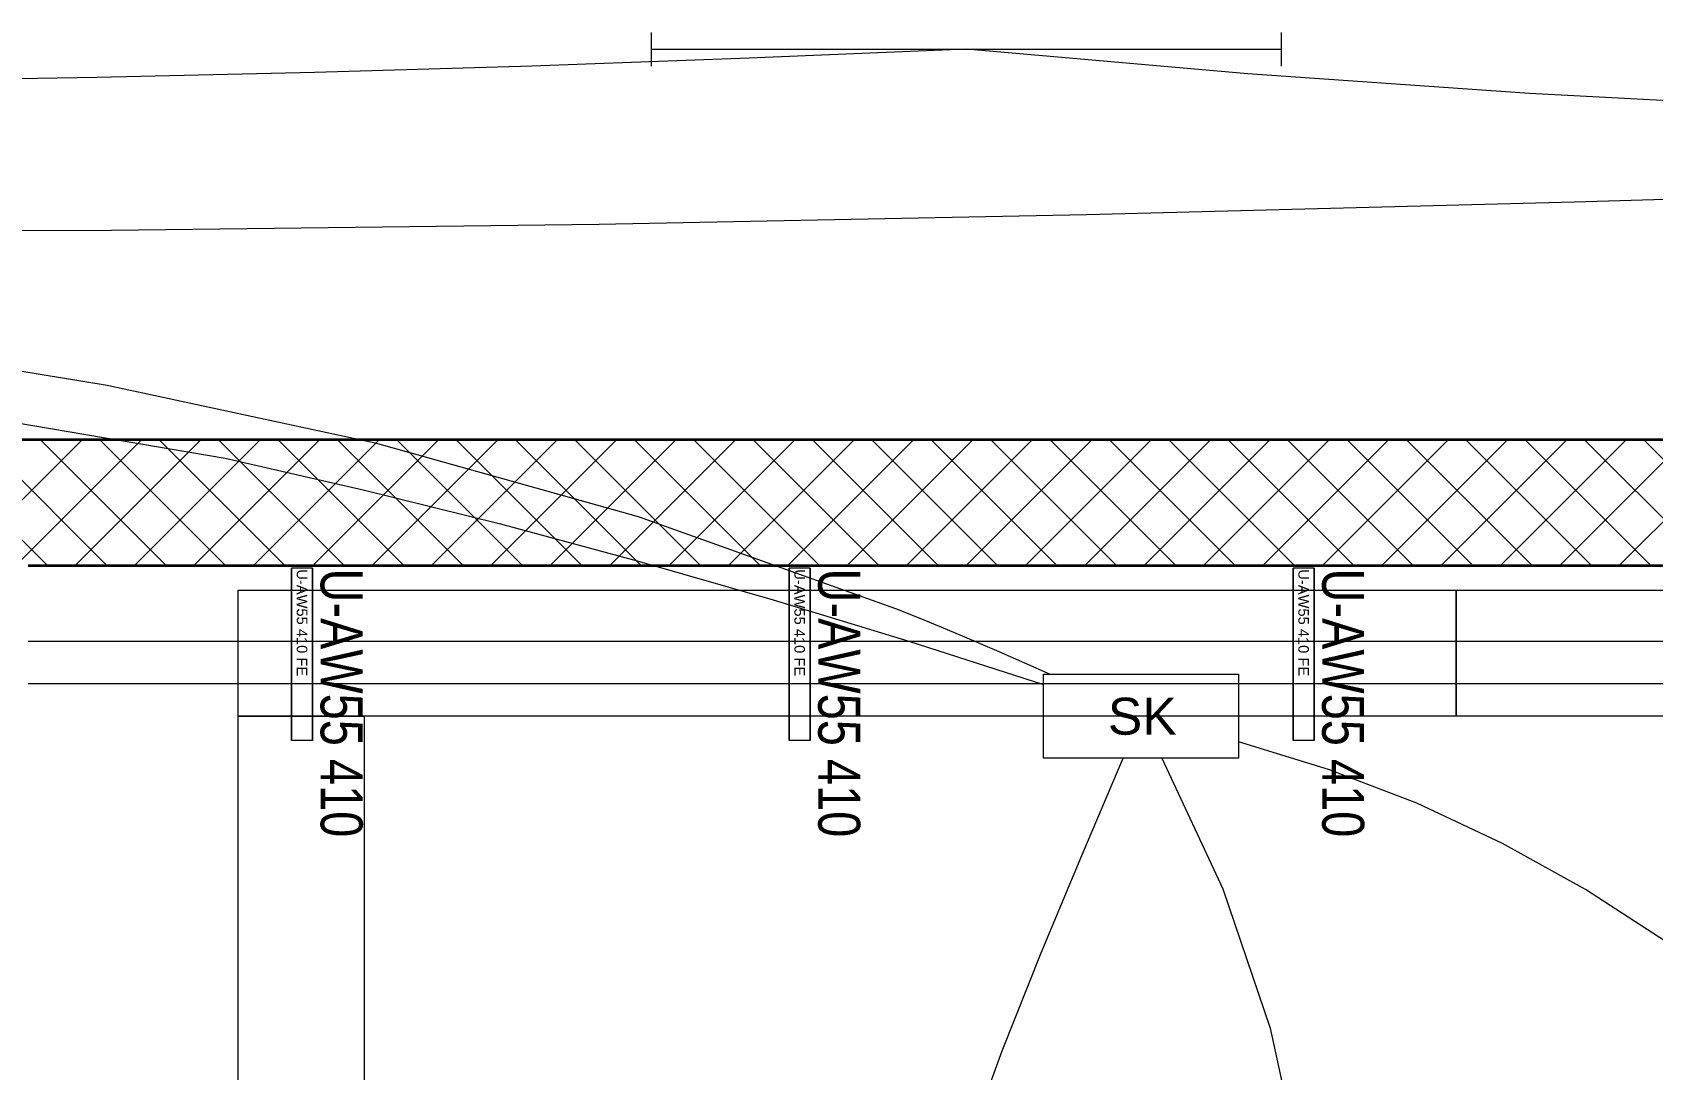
# Model space of a CAD drawing. Extents: x -1067 to 613, y -179 to 712.
# Drawn here: x -584.9 to -507.7, y 420.4 to 469.8 of the extents above; entities that cross this region are included whole.
import ezdxf
from ezdxf.lldxf.tags import DXFTag

# ---------------------------------------------------------------- set-up
doc = ezdxf.new("R2010")
doc.units = 0
doc.layers.get('0').update_dxf_attribs({"lineweight": 13})
for name, color, linetype, lineweight, true_color in [('A-DETL-____-OTLN', 5, 'Continuous', 9, 0x0000ff), ('EL01_WAN_Leitung_BUS-KNX', 4, 'Continuous', 13, 0x00ffff), ('EL01_WAN_Leitung_Kraft', 1, 'Continuous', 13, 0xff0000), ('EL01_WAN_Leitung_Licht', 7, 'Continuous', 13, 0x0080ff), ('EL01_WAN_Leuchten', 7, 'Continuous', 13, 0x0080ff), ('EL01_WAN_Schlaufkasten', 1, 'Continuous', 13, 0xff0000), ('EL01_WAN_Trassen', 40, 'Continuous', 13, 0xffbf00), ('EL01_WAN_Trassen Befestigung', 7, 'Continuous', 13, 0xb2b200)]:
    doc.layers.add(name, color=color, linetype=linetype, lineweight=lineweight, true_color=true_color)
for name, color, linetype, lineweight in [('A-FLOR-____-OTLN', 7, 'Continuous', 9), ('A-WALL-____-MCUT', 7, 'Continuous', 35), ('A-WALL-____-PATT', 7, 'Continuous', 35)]:
    doc.layers.add(name, color=color, linetype=linetype, lineweight=lineweight)
doc.styles.get("Standard").update_dxf_attribs({"font": 'arial.ttf'})
tags = doc.linetypes.add('Gestrichelt', pattern=[0.1, 0.05, -0.05]).pattern_tags.tags
tags[6:7] = [DXFTag(74, 4), DXFTag(75, 0), DXFTag(340, '0'), DXFTag(46, 1.0), DXFTag(50, 0.0), DXFTag(44, 0.0), DXFTag(45, 0.0)]
tags[4:5] = [DXFTag(74, 4), DXFTag(75, 0), DXFTag(340, '0'), DXFTag(46, 1.0), DXFTag(50, 0.0), DXFTag(44, 0.0), DXFTag(45, 0.0)]

# ---------------------------------------------------------------- blocks, each defined once
blk = doc.blocks.new('Referenz-A0UJ3194XE', base_point=(-1062.181, -175.856))
at = {"layer": 'A-DETL-____-OTLN', "color": 0, "linetype": 'Gestrichelt', "ltscale": 0.13}
blk.add_line((-585.097, 438.764), (-247.297, 438.764), dxfattribs=at)
at = {"layer": 'A-FLOR-____-OTLN', "color": 0, "linetype": 'Continuous', "ltscale": 0.13}
for p, q in [((-246.697, 444.364), (-585.097, 444.364)), ((-247.297, 440.776), (-585.097, 440.776))]:
    blk.add_line(p, q, dxfattribs=at)
at = {"layer": 'A-WALL-____-MCUT', "color": 0, "linetype": 'Continuous', "ltscale": 0.35}
for p, q in [((178.303, 450.376), (-831.255, 450.376)), ((-246.697, 444.376), (-585.097, 444.376))]:
    blk.add_line(p, q, dxfattribs=at)
at = {"layer": 'A-WALL-____-PATT', "color": 0, "linetype": 'Continuous', "lineweight": 9, "ltscale": 0.13}
for p, q in [((-584.168, 444.376), (-590.168, 450.376)), ((-588.53, 444.376), (-582.53, 450.376)), ((-581.34, 444.376), (-587.34, 450.376)), ((-585.702, 444.376), (-579.702, 450.376)), ((-578.511, 444.376), (-584.511, 450.376)), ((-582.874, 444.376), (-576.874, 450.376)), ((-575.683, 444.376), (-581.683, 450.376)), ((-580.045, 444.376), (-574.045, 450.376)), ((-572.854, 444.376), (-578.854, 450.376)), ((-577.217, 444.376), (-571.217, 450.376)), ((-570.026, 444.376), (-576.026, 450.376)), ((-574.388, 444.376), (-568.388, 450.376)), ((-567.197, 444.376), (-573.197, 450.376)), ((-571.56, 444.376), (-565.56, 450.376)), ((-564.369, 444.376), (-570.369, 450.376)), ((-568.731, 444.376), (-562.731, 450.376)), ((-561.541, 444.376), (-567.541, 450.376)), ((-565.903, 444.376), (-559.903, 450.376)), ((-558.712, 444.376), (-564.712, 450.376)), ((-563.075, 444.376), (-557.075, 450.376)), ((-555.884, 444.376), (-561.884, 450.376)), ((-560.246, 444.376), (-554.246, 450.376)), ((-553.055, 444.376), (-559.055, 450.376)), ((-557.418, 444.376), (-551.418, 450.376)), ((-550.227, 444.376), (-556.227, 450.376)), ((-554.589, 444.376), (-548.589, 450.376)), ((-547.398, 444.376), (-553.398, 450.376)), ((-551.761, 444.376), (-545.761, 450.376)), ((-544.57, 444.376), (-550.57, 450.376)), ((-548.932, 444.376), (-542.932, 450.376)), ((-541.742, 444.376), (-547.742, 450.376)), ((-546.104, 444.376), (-540.104, 450.376)), ((-538.913, 444.376), (-544.913, 450.376)), ((-543.276, 444.376), (-537.276, 450.376)), ((-536.085, 444.376), (-542.085, 450.376)), ((-540.447, 444.376), (-534.447, 450.376)), ((-533.256, 444.376), (-539.256, 450.376)), ((-537.619, 444.376), (-531.619, 450.376)), ((-530.428, 444.376), (-536.428, 450.376)), ((-534.79, 444.376), (-528.79, 450.376)), ((-527.599, 444.376), (-533.599, 450.376)), ((-531.962, 444.376), (-525.962, 450.376)), ((-524.771, 444.376), (-530.771, 450.376)), ((-529.133, 444.376), (-523.133, 450.376)), ((-521.943, 444.376), (-527.943, 450.376)), ((-526.305, 444.376), (-520.305, 450.376)), ((-519.114, 444.376), (-525.114, 450.376)), ((-523.477, 444.376), (-517.477, 450.376)), ((-516.286, 444.376), (-522.286, 450.376)), ((-520.648, 444.376), (-514.648, 450.376)), ((-513.457, 444.376), (-519.457, 450.376)), ((-517.82, 444.376), (-511.82, 450.376)), ((-510.629, 444.376), (-516.629, 450.376)), ((-514.991, 444.376), (-508.991, 450.376)), ((-507.8, 444.376), (-513.8, 450.376)), ((-512.163, 444.376), (-506.163, 450.376)), ((-504.972, 444.376), (-510.972, 450.376)), ((-509.334, 444.376), (-503.334, 450.376)), ((-502.144, 444.376), (-508.144, 450.376))]:
    blk.add_line(p, q, dxfattribs=at)
blk = doc.blocks.new('IfcObject-A0UJ3196XE', base_point=(-524.854, 431.739))
at = {"layer": 'EL01_WAN_Trassen', "linetype": 'ByBlock', "lineweight": -2, "ltscale": 0.13}
for p, q in [((-523.854, 444.26), (-524.854, 444.26)), ((-523.854, 444.26), (-524.854, 444.26)), ((-524.854, 444.26), (-524.854, 436.06)), ((-524.854, 436.06), (-524.854, 444.26)), ((-524.854, 444.26), (-524.854, 444.26)), ((-523.854, 444.26), (-523.854, 436.06)), ((-523.854, 436.06), (-523.854, 444.26)), ((-523.854, 444.26), (-523.854, 444.26)), ((-523.854, 436.06), (-524.854, 436.06)), ((-523.854, 436.06), (-524.854, 436.06)), ((-524.854, 436.06), (-524.854, 436.06)), ((-523.854, 436.06), (-523.854, 436.06))]:
    blk.add_line(p, q, dxfattribs=at)
at = {"layer": 'EL01_WAN_Trassen', "lineweight": -2, "attachment_point": 1, "rotation": 270}
for s, insert, char_height in [('{\\fArial;U-AW55 410 FE}', (-524.104, 444.205), 0.5), ('{\\W0.8;\\fArial;U-AW55 410}', (-521.47, 444.244), 2)]:
    blk.add_mtext(s, dxfattribs=dict(at, insert=insert, char_height=char_height))
blk = doc.blocks.new('Kabelkanal-A0UJ31AQXE', base_point=(-575.095, 437.214))
at = {"color": 0, "linetype": 'ByBlock', "lineweight": -2, "ltscale": 0.13}
for p, q in [((-575.095, 437.214), (-575.095, 443.214)), ((-575.095, 443.214), (-517.095, 443.214)), ((-517.095, 443.214), (-517.095, 437.214)), ((-517.095, 437.214), (-575.095, 437.214))]:
    blk.add_line(p, q, dxfattribs=at)
blk = doc.blocks.new('Kabelkanal-A0UJ31CGXE', base_point=(-517.095, 437.214))
at = {"color": 0, "linetype": 'ByBlock', "lineweight": -2, "ltscale": 0.13}
for p, q in [((-517.095, 437.214), (-517.095, 443.214)), ((-517.095, 443.214), (-457.095, 443.214)), ((-457.095, 443.214), (-457.095, 437.214)), ((-457.095, 437.214), (-517.095, 437.214))]:
    blk.add_line(p, q, dxfattribs=at)
blk = doc.blocks.new('IfcObject-A0UJ31CQXE', base_point=(-572.553, 431.739))
at = {"layer": 'EL01_WAN_Trassen', "linetype": 'ByBlock', "lineweight": -2, "ltscale": 0.13}
for p, q in [((-571.553, 444.26), (-572.553, 444.26)), ((-571.553, 444.26), (-572.553, 444.26)), ((-572.553, 444.26), (-572.553, 436.06)), ((-572.553, 436.06), (-572.553, 444.26)), ((-572.553, 444.26), (-572.553, 444.26)), ((-571.553, 444.26), (-571.553, 436.06)), ((-571.553, 436.06), (-571.553, 444.26)), ((-571.553, 444.26), (-571.553, 444.26)), ((-571.553, 436.06), (-572.553, 436.06)), ((-571.553, 436.06), (-572.553, 436.06)), ((-572.553, 436.06), (-572.553, 436.06)), ((-571.553, 436.06), (-571.553, 436.06))]:
    blk.add_line(p, q, dxfattribs=at)
at = {"layer": 'EL01_WAN_Trassen', "lineweight": -2, "attachment_point": 1, "rotation": 270}
for s, insert, char_height in [('{\\fArial;U-AW55 410 FE}', (-571.803, 444.205), 0.5), ('{\\W0.8;\\fArial;U-AW55 410}', (-569.169, 444.244), 2)]:
    blk.add_mtext(s, dxfattribs=dict(at, insert=insert, char_height=char_height))
blk = doc.blocks.new('IfcObject-A0UJ31E4XE', base_point=(-548.854, 431.739))
at = {"layer": 'EL01_WAN_Trassen', "linetype": 'ByBlock', "lineweight": -2, "ltscale": 0.13}
for p, q in [((-547.854, 444.26), (-548.854, 444.26)), ((-547.854, 444.26), (-548.854, 444.26)), ((-548.854, 444.26), (-548.854, 436.06)), ((-548.854, 436.06), (-548.854, 444.26)), ((-548.854, 444.26), (-548.854, 444.26)), ((-547.854, 444.26), (-547.854, 436.06)), ((-547.854, 436.06), (-547.854, 444.26)), ((-547.854, 444.26), (-547.854, 444.26)), ((-547.854, 436.06), (-548.854, 436.06)), ((-547.854, 436.06), (-548.854, 436.06)), ((-548.854, 436.06), (-548.854, 436.06)), ((-547.854, 436.06), (-547.854, 436.06))]:
    blk.add_line(p, q, dxfattribs=at)
at = {"layer": 'EL01_WAN_Trassen', "lineweight": -2, "attachment_point": 1, "rotation": 270}
for s, insert, char_height in [('{\\fArial;U-AW55 410 FE}', (-548.104, 444.205), 0.5), ('{\\W0.8;\\fArial;U-AW55 410}', (-545.47, 444.244), 2)]:
    blk.add_mtext(s, dxfattribs=dict(at, insert=insert, char_height=char_height))
blk = doc.blocks.new('Kabelkanal-A0UJ31ECXE', base_point=(-575.095, 377.214))
at = {"color": 0, "linetype": 'ByBlock', "lineweight": -2, "ltscale": 0.13}
for p, q in [((-575.095, 437.214), (-569.095, 437.214)), ((-575.095, 377.214), (-575.095, 437.214)), ((-569.095, 437.214), (-569.095, 377.214)), ((-569.095, 377.214), (-575.095, 377.214))]:
    blk.add_line(p, q, dxfattribs=at)
blk = doc.blocks.new('Leitung-A0UJ31EQXE', base_point=(-798.855, 439.214))
at = {"color": 0, "linetype": 'ByBlock', "lineweight": -2, "ltscale": 0.13}
for p, q in [((-594.267, 455.095), (-581.339, 452.978)), ((-581.339, 452.978), (-568.576, 450.224)), ((-568.576, 450.224), (-556.039, 446.718)), ((-556.039, 446.718), (-543.791, 442.348)), ((-543.791, 442.348), (-542.554, 441.847)), ((-542.554, 441.847), (-541.322, 441.336)), ((-541.322, 441.336), (-540.092, 440.817)), ((-540.092, 440.817), (-538.866, 440.29)), ((-538.866, 440.29), (-537.643, 439.755)), ((-537.643, 439.755), (-536.423, 439.214))]:
    blk.add_line(p, q, dxfattribs=at)
blk = doc.blocks.new('Schlaufkasten Decke (multi)-A0UJ31S6XE', base_point=(-536.735, 435.214))
at = {"color": 0, "linetype": 'ByBlock', "lineweight": -2, "ltscale": 0.13}
for p, q in [((-536.735, 435.214), (-536.735, 439.214)), ((-536.735, 439.214), (-527.455, 439.214)), ((-527.455, 439.214), (-527.455, 435.214)), ((-527.455, 435.214), (-536.735, 435.214))]:
    blk.add_line(p, q, dxfattribs=at)
at = {"color": 0, "linetype": 'ByBlock', "lineweight": -2, "ltscale": 0.13, "insert": (-533.676, 438.094), "char_height": 1.76, "attachment_point": 1}
blk.add_mtext('{\\fArial;SK}', dxfattribs=at)
blk = doc.blocks.new('Leitung-A0UJ322YXE', base_point=(-527.455, 402.472))
at = {"color": 0, "linetype": 'ByBlock', "lineweight": -2, "ltscale": 0.13}
for p, q in [((-523.165, 434.682), (-527.455, 435.986)), ((-518.965, 433.069), (-523.165, 434.682)), ((-514.879, 431.16), (-518.965, 433.069)), ((-510.928, 428.968), (-514.879, 431.16)), ((-507.134, 426.508), (-510.928, 428.968)), ((-503.521, 423.791), (-507.134, 426.508)), ((-500.012, 420.745), (-503.521, 423.791)), ((-496.725, 417.466), (-500.012, 420.745)), ((-493.667, 413.975), (-496.725, 417.466)), ((-490.845, 410.298), (-493.667, 413.975)), ((-488.266, 406.456), (-490.845, 410.298)), ((-485.938, 402.472), (-488.266, 406.456))]:
    blk.add_line(p, q, dxfattribs=at)
blk = doc.blocks.new('Leitung-A0UJ328YXE', base_point=(-540.41, 465.423))
at = {"color": 0, "linetype": 'ByBlock', "lineweight": -2, "ltscale": 0.13}
for p, q in [((-527.009, 467.799), (-540.41, 468.965)), ((-513.588, 466.862), (-527.009, 467.799)), ((-500.151, 466.155), (-513.588, 466.862))]:
    blk.add_line(p, q, dxfattribs=at)
blk = doc.blocks.new('LED-Langfeldleuchte 37W-A0UJ3290XE', base_point=(-555.41, 468.165))
at = {"color": 0, "lineweight": -2}
for p, q in [((-555.41, 468.165), (-555.41, 469.765)), ((-525.41, 468.165), (-525.41, 469.765)), ((-555.41, 468.965), (-525.41, 468.965))]:
    blk.add_line(p, q, dxfattribs=at)
blk = doc.blocks.new('Leitung-A0UJ329OXE', base_point=(-689.509, 467.29))
at = {"color": 0, "linetype": 'ByBlock', "lineweight": -2, "ltscale": 0.13}
for p, q in [((-550.756, 468.532), (-561.106, 468.163)), ((-540.41, 468.965), (-550.756, 468.532)), ((-581.811, 467.62), (-592.165, 467.445)), ((-571.457, 467.859), (-581.811, 467.62)), ((-561.106, 468.163), (-571.457, 467.859))]:
    blk.add_line(p, q, dxfattribs=at)
blk = doc.blocks.new('Leitung-A0UJ32AMXE', base_point=(-531.107, 384.29))
at = {"color": 0, "linetype": 'ByBlock', "lineweight": -2, "ltscale": 0.13}
for p, q in [((-531.107, 435.214), (-528.198, 428.996)), ((-528.198, 428.996), (-525.941, 422.37)), ((-525.941, 422.37), (-524.443, 415.497)), ((-524.443, 415.497), (-523.814, 408.538)), ((-523.814, 408.538), (-523.859, 405.077)), ((-523.859, 405.077), (-524.162, 401.654)), ((-524.162, 401.654), (-524.736, 398.292)), ((-524.736, 398.292), (-525.596, 395.009)), ((-525.596, 395.009), (-525.901, 394.071)), ((-525.901, 394.071), (-526.23, 393.141)), ((-526.23, 393.141), (-526.955, 391.307)), ((-526.955, 391.307), (-527.761, 389.506)), ((-527.761, 389.506), (-528.636, 387.736)), ((-528.636, 387.736), (-529.571, 385.998)), ((-529.571, 385.998), (-530.554, 384.29))]:
    blk.add_line(p, q, dxfattribs=at)
blk = doc.blocks.new('Leitung-A0UJ32BOXE', base_point=(-583.608, 322.913))
at = {"color": 0, "linetype": 'ByBlock', "lineweight": -2, "ltscale": 0.13}
for p, q in [((-534.909, 430.584), (-532.942, 435.214)), ((-536.849, 425.946), (-534.909, 430.584)), ((-538.709, 421.278), (-536.849, 425.946)), ((-540.437, 416.553), (-538.709, 421.278)), ((-541.981, 411.749), (-540.437, 416.553)), ((-543.289, 406.839), (-541.981, 411.749)), ((-545.256, 395.833), (-543.289, 406.839)), ((-546.52, 384.546), (-545.256, 395.833)), ((-547.731, 373.299), (-546.52, 384.546)), ((-548.236, 369.615), (-547.731, 373.299)), ((-548.831, 365.984), (-548.236, 369.615)), ((-549.542, 362.417), (-548.831, 365.984)), ((-550.391, 358.927), (-549.542, 362.417)), ((-551.403, 355.524), (-550.391, 358.927)), ((-552.602, 352.222), (-551.403, 355.524)), ((-554.804, 347.483), (-552.602, 352.222)), ((-557.563, 343.037), (-554.804, 347.483)), ((-560.953, 338.889), (-557.563, 343.037)), ((-564.876, 335.07), (-560.953, 338.889)), ((-569.217, 331.572), (-564.876, 335.07)), ((-573.862, 328.386), (-569.217, 331.572)), ((-578.697, 325.502), (-573.862, 328.386)), ((-583.608, 322.913), (-578.697, 325.502))]:
    blk.add_line(p, q, dxfattribs=at)
blk = doc.blocks.new('Leitung-A0UJ32C2XE', base_point=(-803.785, 458.629))
at = {"color": 0, "linetype": 'ByBlock', "lineweight": -2, "ltscale": 0.13}
for p, q in [((-488.216, 462.338), (-511.455, 461.683)), ((-511.455, 461.683), (-534.686, 461.088)), ((-534.686, 461.088), (-557.911, 460.616)), ((-581.129, 460.334), (-604.342, 460.305)), ((-557.911, 460.616), (-581.129, 460.334))]:
    blk.add_line(p, q, dxfattribs=at)
blk = doc.blocks.new('Leitung-A0UJ32CCXE', base_point=(-798.855, 438.73))
at = {"color": 0, "linetype": 'ByBlock', "lineweight": -2, "ltscale": 0.13}
for p, q in [((-606.014, 454.641), (-575.707, 449.497)), ((-575.707, 449.497), (-569.145, 447.996)), ((-569.145, 447.996), (-562.607, 446.364)), ((-562.607, 446.364), (-556.095, 444.61)), ((-556.095, 444.61), (-549.611, 442.746)), ((-549.611, 442.746), (-543.157, 440.782)), ((-543.157, 440.782), (-536.735, 438.73))]:
    blk.add_line(p, q, dxfattribs=at)

msp = doc.modelspace()

# ---------------------------------------------------------------- block references
at = {"color": 9, "lineweight": 25, "ltscale": 0.25, "true_color": 0xc0c0c0}
msp.add_blockref('Referenz-A0UJ3194XE', (-1062.181, -175.856), dxfattribs=at)
at = {"layer": 'EL01_WAN_Leitung_BUS-KNX', "ltscale": 0.13}
msp.add_blockref('Leitung-A0UJ32AMXE', (-531.107, 384.29), dxfattribs=at)
at = {"layer": 'EL01_WAN_Leitung_Kraft', "color": 1, "ltscale": 0.13, "true_color": 0xff0000}
for name, p in [('Leitung-A0UJ31EQXE', (-798.855, 439.214)), ('Leitung-A0UJ32CCXE', (-798.855, 438.73))]:
    msp.add_blockref(name, p, dxfattribs=at)
at = {"layer": 'EL01_WAN_Leitung_Licht', "ltscale": 0.13}
for name, p in [('Leitung-A0UJ329OXE', (-689.509, 467.29)), ('Leitung-A0UJ328YXE', (-540.41, 465.423)), ('Leitung-A0UJ32C2XE', (-803.785, 458.629)), ('Leitung-A0UJ322YXE', (-527.455, 402.472)), ('Leitung-A0UJ32BOXE', (-583.608, 322.913))]:
    msp.add_blockref(name, p, dxfattribs=at)
at = {"layer": 'EL01_WAN_Leuchten', "ltscale": 0.13}
msp.add_blockref('LED-Langfeldleuchte 37W-A0UJ3290XE', (-555.41, 468.165), dxfattribs=at)
at = {"layer": 'EL01_WAN_Schlaufkasten', "ltscale": 0.13}
msp.add_blockref('Schlaufkasten Decke (multi)-A0UJ31S6XE', (-536.735, 435.214), dxfattribs=at)
at = {"layer": 'EL01_WAN_Trassen', "ltscale": 0.13}
for name, p in [('Kabelkanal-A0UJ31AQXE', (-575.095, 437.214)), ('Kabelkanal-A0UJ31CGXE', (-517.095, 437.214)), ('Kabelkanal-A0UJ31ECXE', (-575.095, 377.214))]:
    msp.add_blockref(name, p, dxfattribs=at)
at = {"layer": 'EL01_WAN_Trassen Befestigung', "ltscale": 0.13}
for name, p in [('IfcObject-A0UJ31CQXE', (-572.553, 431.739)), ('IfcObject-A0UJ31E4XE', (-548.854, 431.739)), ('IfcObject-A0UJ3196XE', (-524.854, 431.739))]:
    msp.add_blockref(name, p, dxfattribs=at)

doc.saveas('drawing.dxf')
